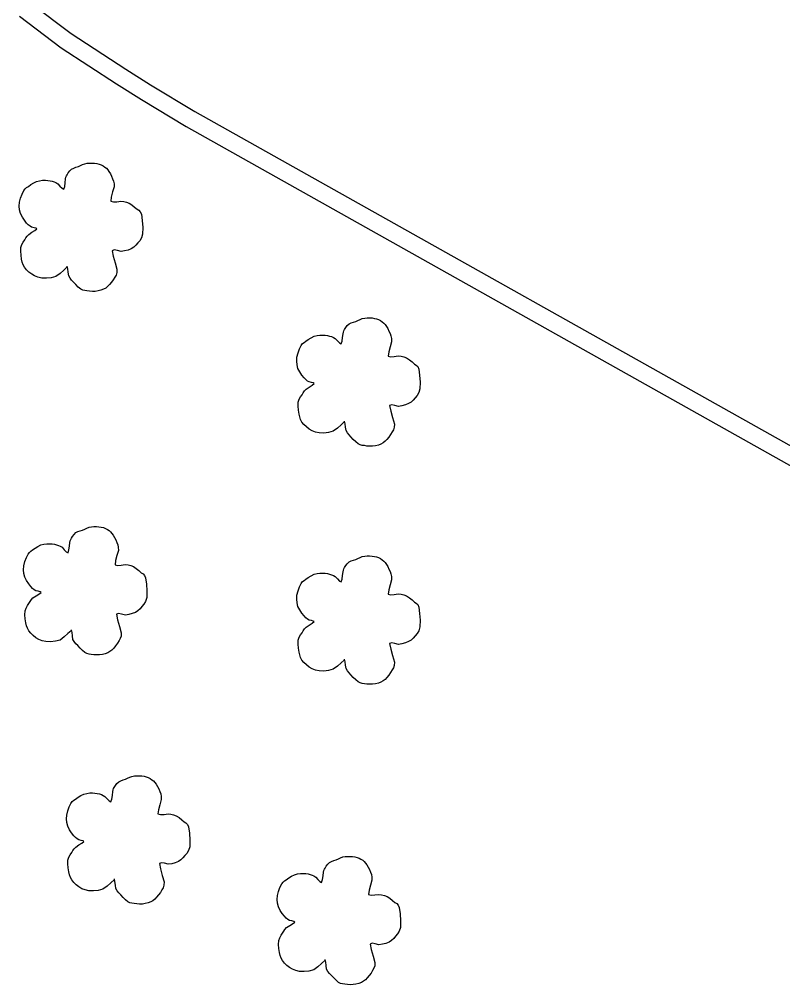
# Model space of a CAD drawing. Header units: millimetres. Extents: x 735053 to 737153, y 7806847 to 7809817.
# Drawn here: x 735501.6 to 735678, y 7808081.5 to 7808304.3 of the extents above; entities that cross this region are included whole.
import ezdxf

# ---------------------------------------------------------------- set-up
doc = ezdxf.new("R2010")
doc.units = ezdxf.units.MM
doc.linetypes.add('CONTINUO', pattern=[0])
doc.linetypes.add('LIN0', pattern=[0])
for name, color, linetype in [('0114000524', 1, 'Continuous'), ('0114000524005', 5, 'Continuous'), ('MATO', 3, 'LIN0')]:
    doc.layers.add(name, color=color, linetype=linetype)

msp = doc.modelspace()

# ---------------------------------------------------------------- linework, layer by layer
at = {"layer": '0114000524', "color": 1, "elevation": 521.97}
msp.add_lwpolyline([(735501.7, 7808304.95), (735511.27, 7808297.68), (735524.05, 7808289.36), (735529.82, 7808285.72), (735540.13, 7808279.51), (735698.12, 7808190.84)], dxfattribs=at)
at = {"layer": '0114000524005'}
msp.add_lwpolyline([(735504.32, 7808307.99), (735513.58, 7808300.95), (735526.21, 7808292.72), (735531.92, 7808289.13), (735542.14, 7808282.96), (735696.18, 7808196.52)], dxfattribs=at)
at = {"layer": 'MATO', "linetype": 'CONTINUO'}
for points in [[(735512.62, 7808247.06), (735511.89, 7808246.39), (735511.03, 7808245.62), (735510.07, 7808244.91), (735508.98, 7808244.61), (735507.88, 7808244.49), (735506.82, 7808244.53), (735505.95, 7808244.72), (735505.18, 7808245.03), (735504.5, 7808245.43), (735503.86, 7808245.92), (735503.31, 7808246.46), (735502.86, 7808247.05), (735502.55, 7808247.61), (735502.33, 7808248.22), (735502.18, 7808248.9), (735502.03, 7808249.8), (735501.96, 7808250.74), (735501.99, 7808251.63), (735502.22, 7808252.29), (735502.53, 7808252.86), (735502.88, 7808253.36), (735503.14, 7808253.81), (735503.44, 7808254.23), (735503.81, 7808254.63), (735504.53, 7808255.1), (735505.2, 7808255.53), (735505.69, 7808255.9), (735505.48, 7808256.05), (735505.04, 7808256.16), (735504.49, 7808256.28), (735504.11, 7808256.51), (735503.72, 7808256.82), (735503.32, 7808257.25), (735502.82, 7808257.88), (735502.34, 7808258.62), (735501.94, 7808259.43), (735501.72, 7808260.26), (735501.64, 7808261.13), (735501.69, 7808262.02), (735501.94, 7808263), (735502.29, 7808263.92), (735502.69, 7808264.72), (735502.99, 7808265.14), (735503.33, 7808265.43), (735503.73, 7808265.68), (735504.31, 7808266.1), (735504.96, 7808266.51), (735505.64, 7808266.85), (735506.32, 7808267.02), (735507, 7808267.1), (735507.65, 7808267.12), (735508.22, 7808267.09), (735508.76, 7808267.01), (735509.25, 7808266.89), (735509.69, 7808266.75), (735510.1, 7808266.56), (735510.52, 7808266.3), (735511.02, 7808265.75), (735511.5, 7808265.29), (735511.91, 7808265.06), (735512.11, 7808265.7), (735512.24, 7808266.55), (735512.32, 7808267.43), (735512.41, 7808267.82), (735512.52, 7808268.11), (735512.68, 7808268.38), (735512.95, 7808268.83), (735513.3, 7808269.28), (735513.71, 7808269.69), (735514.2, 7808269.92), (735514.72, 7808270.1), (735515.26, 7808270.26), (735515.75, 7808270.5), (735516.25, 7808270.73), (735516.77, 7808270.93), (735517.32, 7808271.03), (735517.89, 7808271.08), (735518.46, 7808271.08), (735519.02, 7808271.05), (735519.55, 7808270.98), (735520.06, 7808270.85), (735520.53, 7808270.67), (735520.97, 7808270.44), (735521.37, 7808270.17), (735521.72, 7808269.87), (735522.04, 7808269.53), (735522.33, 7808269.12), (735522.65, 7808268.61), (735522.94, 7808268.05), (735523.18, 7808267.45), (735523.38, 7808266.91), (735523.5, 7808266.31), (735523.51, 7808265.59), (735523.17, 7808264.41), (735522.86, 7808263.24), (735522.74, 7808262.27), (735523.35, 7808262.1), (735524.16, 7808262.16), (735525.07, 7808262.31), (735525.74, 7808262.23), (735526.37, 7808262.08), (735526.99, 7808261.84), (735527.64, 7808261.41), (735528.25, 7808260.92), (735528.8, 7808260.41), (735529.22, 7808260.18), (735529.56, 7808259.84), (735529.81, 7808259.26), (735530.01, 7808257.83), (735530.11, 7808256.23), (735530.08, 7808254.7), (735529.81, 7808253.82), (735529.42, 7808253.17), (735528.96, 7808252.65), (735528.53, 7808252.12), (735528.04, 7808251.66), (735527.47, 7808251.29), (735526.73, 7808251), (735525.93, 7808250.79), (735525.13, 7808250.66), (735524.27, 7808250.89), (735523.55, 7808251.02), (735523.08, 7808250.85), (735523.33, 7808249.58), (735523.75, 7808248.07), (735524.17, 7808246.58), (735524.14, 7808245.82), (735523.96, 7808245.24), (735523.67, 7808244.76), (735523.31, 7808244.15), (735522.89, 7808243.56), (735522.44, 7808243.03), (735522.02, 7808242.6), (735521.58, 7808242.24), (735521.08, 7808241.95), (735520.47, 7808241.72), (735519.82, 7808241.57), (735519.15, 7808241.47), (735518.49, 7808241.46), (735517.85, 7808241.5), (735517.24, 7808241.59), (735516.74, 7808241.65), (735516.27, 7808241.77), (735515.81, 7808242), (735515.25, 7808242.47), (735514.69, 7808243.02), (735514.16, 7808243.61), (735513.72, 7808244.07), (735513.34, 7808244.54), (735513.05, 7808245.07), (735512.93, 7808245.87), (735512.83, 7808246.64), (735512.7, 7808247.28)], [(735576.63, 7808211.33), (735575.89, 7808210.66), (735575.03, 7808209.9), (735574.07, 7808209.18), (735572.98, 7808208.89), (735571.88, 7808208.77), (735570.82, 7808208.81), (735569.96, 7808208.99), (735569.19, 7808209.3), (735568.5, 7808209.71), (735567.87, 7808210.19), (735567.32, 7808210.74), (735566.86, 7808211.32), (735566.55, 7808211.88), (735566.33, 7808212.49), (735566.18, 7808213.17), (735566.04, 7808214.08), (735565.97, 7808215.01), (735566, 7808215.91), (735566.22, 7808216.56), (735566.53, 7808217.13), (735566.88, 7808217.63), (735567.15, 7808218.08), (735567.45, 7808218.5), (735567.82, 7808218.91), (735568.54, 7808219.37), (735569.21, 7808219.81), (735569.69, 7808220.18), (735569.48, 7808220.33), (735569.05, 7808220.44), (735568.5, 7808220.56), (735568.12, 7808220.78), (735567.73, 7808221.1), (735567.33, 7808221.53), (735566.82, 7808222.16), (735566.34, 7808222.89), (735565.94, 7808223.7), (735565.73, 7808224.53), (735565.64, 7808225.4), (735565.69, 7808226.29), (735565.95, 7808227.27), (735566.29, 7808228.19), (735566.69, 7808228.99), (735566.99, 7808229.41), (735567.33, 7808229.71), (735567.74, 7808229.96), (735568.32, 7808230.38), (735568.96, 7808230.78), (735569.65, 7808231.13), (735570.33, 7808231.29), (735571, 7808231.38), (735571.65, 7808231.39), (735572.23, 7808231.37), (735572.76, 7808231.29), (735573.25, 7808231.16), (735573.69, 7808231.02), (735574.11, 7808230.83), (735574.52, 7808230.58), (735575.02, 7808230.03), (735575.5, 7808229.56), (735575.91, 7808229.34), (735576.11, 7808229.98), (735576.24, 7808230.83), (735576.33, 7808231.71), (735576.41, 7808232.09), (735576.52, 7808232.39), (735576.68, 7808232.65), (735576.96, 7808233.11), (735577.31, 7808233.56), (735577.72, 7808233.97), (735578.2, 7808234.2), (735578.72, 7808234.38), (735579.26, 7808234.53), (735579.76, 7808234.78), (735580.26, 7808235.01), (735580.77, 7808235.2), (735581.33, 7808235.31), (735581.9, 7808235.36), (735582.47, 7808235.36), (735583.02, 7808235.33), (735583.56, 7808235.25), (735584.07, 7808235.13), (735584.54, 7808234.95), (735584.97, 7808234.72), (735585.37, 7808234.44), (735585.72, 7808234.15), (735586.04, 7808233.8), (735586.34, 7808233.4), (735586.65, 7808232.89), (735586.94, 7808232.32), (735587.19, 7808231.72), (735587.38, 7808231.19), (735587.5, 7808230.58), (735587.52, 7808229.86), (735587.18, 7808228.68), (735586.87, 7808227.52), (735586.75, 7808226.55), (735587.35, 7808226.38), (735588.17, 7808226.44), (735589.07, 7808226.58), (735589.74, 7808226.51), (735590.38, 7808226.36), (735590.99, 7808226.12), (735591.64, 7808225.69), (735592.26, 7808225.19), (735592.8, 7808224.68), (735593.23, 7808224.45), (735593.56, 7808224.12), (735593.81, 7808223.54), (735594.01, 7808222.1), (735594.11, 7808220.51), (735594.08, 7808218.97), (735593.81, 7808218.1), (735593.43, 7808217.44), (735592.96, 7808216.93), (735592.53, 7808216.39), (735592.04, 7808215.94), (735591.47, 7808215.57), (735590.73, 7808215.27), (735589.94, 7808215.06), (735589.13, 7808214.94), (735588.28, 7808215.17), (735587.56, 7808215.3), (735587.08, 7808215.12), (735587.33, 7808213.85), (735587.76, 7808212.35), (735588.18, 7808210.86), (735588.14, 7808210.1), (735587.97, 7808209.52), (735587.68, 7808209.04), (735587.32, 7808208.42), (735586.9, 7808207.84), (735586.44, 7808207.3), (735586.03, 7808206.87), (735585.58, 7808206.51), (735585.09, 7808206.22), (735584.48, 7808206), (735583.83, 7808205.84), (735583.16, 7808205.75), (735582.5, 7808205.74), (735581.85, 7808205.78), (735581.25, 7808205.87), (735580.75, 7808205.92), (735580.28, 7808206.05), (735579.81, 7808206.27), (735579.25, 7808206.74), (735578.69, 7808207.3), (735578.17, 7808207.89), (735577.72, 7808208.34), (735577.35, 7808208.82), (735577.05, 7808209.34), (735576.93, 7808210.14), (735576.84, 7808210.91), (735576.71, 7808211.55)], [(735513.6, 7808163.16), (735512.87, 7808162.49), (735512.01, 7808161.72), (735511.04, 7808161.01), (735509.96, 7808160.71), (735508.85, 7808160.59), (735507.79, 7808160.64), (735506.93, 7808160.82), (735506.16, 7808161.13), (735505.48, 7808161.54), (735504.84, 7808162.02), (735504.29, 7808162.56), (735503.83, 7808163.15), (735503.52, 7808163.71), (735503.3, 7808164.32), (735503.16, 7808165), (735503.01, 7808165.91), (735502.94, 7808166.84), (735502.97, 7808167.73), (735503.2, 7808168.39), (735503.51, 7808168.96), (735503.86, 7808169.46), (735504.12, 7808169.91), (735504.42, 7808170.33), (735504.79, 7808170.73), (735505.51, 7808171.2), (735506.18, 7808171.63), (735506.66, 7808172), (735506.46, 7808172.15), (735506.02, 7808172.26), (735505.47, 7808172.38), (735505.09, 7808172.61), (735504.7, 7808172.93), (735504.3, 7808173.35), (735503.8, 7808173.98), (735503.32, 7808174.72), (735502.92, 7808175.53), (735502.7, 7808176.36), (735502.62, 7808177.23), (735502.67, 7808178.12), (735502.92, 7808179.1), (735503.27, 7808180.02), (735503.67, 7808180.82), (735503.97, 7808181.24), (735504.31, 7808181.54), (735504.71, 7808181.79), (735505.29, 7808182.21), (735505.94, 7808182.61), (735506.62, 7808182.95), (735507.3, 7808183.12), (735507.98, 7808183.21), (735508.63, 7808183.22), (735509.2, 7808183.19), (735509.74, 7808183.11), (735510.23, 7808182.99), (735510.67, 7808182.85), (735511.08, 7808182.66), (735511.5, 7808182.41), (735512, 7808181.85), (735512.48, 7808181.39), (735512.88, 7808181.17), (735513.09, 7808181.8), (735513.21, 7808182.65), (735513.3, 7808183.53), (735513.39, 7808183.92), (735513.5, 7808184.21), (735513.65, 7808184.48), (735513.93, 7808184.93), (735514.28, 7808185.38), (735514.69, 7808185.79), (735515.18, 7808186.02), (735515.7, 7808186.2), (735516.24, 7808186.36), (735516.73, 7808186.6), (735517.23, 7808186.83), (735517.74, 7808187.03), (735518.3, 7808187.13), (735518.87, 7808187.18), (735519.44, 7808187.19), (735519.99, 7808187.16), (735520.53, 7808187.08), (735521.04, 7808186.96), (735521.51, 7808186.77), (735521.95, 7808186.54), (735522.35, 7808186.27), (735522.7, 7808185.97), (735523.02, 7808185.63), (735523.31, 7808185.22), (735523.63, 7808184.71), (735523.92, 7808184.15), (735524.16, 7808183.55), (735524.36, 7808183.01), (735524.48, 7808182.41), (735524.49, 7808181.69), (735524.15, 7808180.51), (735523.84, 7808179.34), (735523.72, 7808178.37), (735524.33, 7808178.2), (735525.14, 7808178.26), (735526.05, 7808178.41), (735526.72, 7808178.33), (735527.35, 7808178.19), (735527.97, 7808177.95), (735528.62, 7808177.51), (735529.23, 7808177.02), (735529.78, 7808176.51), (735530.2, 7808176.28), (735530.53, 7808175.94), (735530.78, 7808175.36), (735530.99, 7808173.93), (735531.09, 7808172.33), (735531.06, 7808170.8), (735530.79, 7808169.93), (735530.4, 7808169.27), (735529.94, 7808168.75), (735529.51, 7808168.22), (735529.02, 7808167.77), (735528.45, 7808167.39), (735527.71, 7808167.1), (735526.91, 7808166.89), (735526.11, 7808166.77), (735525.25, 7808167), (735524.53, 7808167.12), (735524.06, 7808166.95), (735524.31, 7808165.68), (735524.73, 7808164.17), (735525.15, 7808162.68), (735525.12, 7808161.92), (735524.94, 7808161.35), (735524.65, 7808160.87), (735524.29, 7808160.25), (735523.87, 7808159.67), (735523.42, 7808159.13), (735523, 7808158.7), (735522.55, 7808158.34), (735522.06, 7808158.05), (735521.45, 7808157.83), (735520.8, 7808157.67), (735520.13, 7808157.58), (735519.47, 7808157.56), (735518.83, 7808157.61), (735518.22, 7808157.69), (735517.72, 7808157.75), (735517.25, 7808157.87), (735516.79, 7808158.1), (735516.22, 7808158.57), (735515.67, 7808159.13), (735515.14, 7808159.71), (735514.7, 7808160.17), (735514.32, 7808160.65), (735514.02, 7808161.17), (735513.91, 7808161.97), (735513.81, 7808162.74), (735513.68, 7808163.38)], [(735576.63, 7808156.4), (735575.89, 7808155.73), (735575.03, 7808154.97), (735574.07, 7808154.25), (735572.98, 7808153.96), (735571.88, 7808153.84), (735570.82, 7808153.88), (735569.96, 7808154.07), (735569.19, 7808154.37), (735568.5, 7808154.78), (735567.87, 7808155.26), (735567.32, 7808155.81), (735566.86, 7808156.39), (735566.55, 7808156.95), (735566.33, 7808157.56), (735566.18, 7808158.24), (735566.04, 7808159.15), (735565.97, 7808160.08), (735566, 7808160.98), (735566.22, 7808161.64), (735566.53, 7808162.2), (735566.88, 7808162.7), (735567.15, 7808163.15), (735567.45, 7808163.57), (735567.82, 7808163.98), (735568.54, 7808164.44), (735569.21, 7808164.88), (735569.69, 7808165.25), (735569.48, 7808165.4), (735569.05, 7808165.51), (735568.5, 7808165.63), (735568.12, 7808165.85), (735567.73, 7808166.17), (735567.33, 7808166.6), (735566.82, 7808167.23), (735566.34, 7808167.96), (735565.94, 7808168.77), (735565.73, 7808169.6), (735565.64, 7808170.47), (735565.69, 7808171.36), (735565.95, 7808172.34), (735566.29, 7808173.26), (735566.69, 7808174.06), (735566.99, 7808174.48), (735567.33, 7808174.78), (735567.74, 7808175.03), (735568.32, 7808175.45), (735568.96, 7808175.85), (735569.65, 7808176.2), (735570.33, 7808176.36), (735571, 7808176.45), (735571.65, 7808176.46), (735572.23, 7808176.44), (735572.76, 7808176.36), (735573.25, 7808176.24), (735573.69, 7808176.09), (735574.11, 7808175.9), (735574.52, 7808175.65), (735575.02, 7808175.1), (735575.5, 7808174.63), (735575.91, 7808174.41), (735576.11, 7808175.05), (735576.24, 7808175.9), (735576.33, 7808176.78), (735576.41, 7808177.16), (735576.52, 7808177.46), (735576.68, 7808177.72), (735576.96, 7808178.18), (735577.31, 7808178.63), (735577.72, 7808179.04), (735578.2, 7808179.27), (735578.72, 7808179.45), (735579.26, 7808179.6), (735579.76, 7808179.85), (735580.26, 7808180.08), (735580.77, 7808180.27), (735581.33, 7808180.38), (735581.9, 7808180.43), (735582.47, 7808180.43), (735583.02, 7808180.4), (735583.56, 7808180.32), (735584.07, 7808180.2), (735584.54, 7808180.02), (735584.97, 7808179.79), (735585.37, 7808179.51), (735585.72, 7808179.22), (735586.04, 7808178.87), (735586.34, 7808178.47), (735586.65, 7808177.96), (735586.94, 7808177.39), (735587.19, 7808176.79), (735587.38, 7808176.26), (735587.5, 7808175.65), (735587.52, 7808174.93), (735587.18, 7808173.75), (735586.87, 7808172.59), (735586.75, 7808171.62), (735587.35, 7808171.45), (735588.17, 7808171.51), (735589.07, 7808171.65), (735589.74, 7808171.58), (735590.38, 7808171.43), (735590.99, 7808171.19), (735591.64, 7808170.76), (735592.26, 7808170.26), (735592.8, 7808169.76), (735593.23, 7808169.52), (735593.56, 7808169.19), (735593.81, 7808168.61), (735594.01, 7808167.17), (735594.11, 7808165.58), (735594.08, 7808164.04), (735593.81, 7808163.17), (735593.43, 7808162.51), (735592.96, 7808162), (735592.53, 7808161.47), (735592.04, 7808161.01), (735591.47, 7808160.64), (735590.73, 7808160.34), (735589.94, 7808160.13), (735589.13, 7808160.01), (735588.28, 7808160.24), (735587.56, 7808160.37), (735587.08, 7808160.19), (735587.33, 7808158.92), (735587.76, 7808157.42), (735588.18, 7808155.93), (735588.14, 7808155.17), (735587.97, 7808154.59), (735587.68, 7808154.11), (735587.32, 7808153.49), (735586.9, 7808152.91), (735586.44, 7808152.38), (735586.03, 7808151.94), (735585.58, 7808151.58), (735585.09, 7808151.29), (735584.48, 7808151.07), (735583.83, 7808150.91), (735583.16, 7808150.82), (735582.5, 7808150.81), (735581.85, 7808150.85), (735581.25, 7808150.94), (735580.75, 7808150.99), (735580.28, 7808151.12), (735579.81, 7808151.34), (735579.25, 7808151.81), (735578.69, 7808152.37), (735578.17, 7808152.96), (735577.72, 7808153.42), (735577.35, 7808153.89), (735577.05, 7808154.41), (735576.93, 7808155.21), (735576.84, 7808155.98), (735576.71, 7808156.62)], [(735523.5, 7808105.66), (735522.77, 7808104.99), (735521.91, 7808104.23), (735520.94, 7808103.52), (735519.86, 7808103.22), (735518.75, 7808103.1), (735517.69, 7808103.14), (735516.83, 7808103.33), (735516.06, 7808103.63), (735515.38, 7808104.04), (735514.74, 7808104.52), (735514.19, 7808105.07), (735513.73, 7808105.66), (735513.42, 7808106.21), (735513.2, 7808106.82), (735513.06, 7808107.51), (735512.91, 7808108.41), (735512.84, 7808109.35), (735512.87, 7808110.24), (735513.1, 7808110.9), (735513.41, 7808111.47), (735513.76, 7808111.96), (735514.02, 7808112.42), (735514.32, 7808112.84), (735514.69, 7808113.24), (735515.41, 7808113.71), (735516.08, 7808114.14), (735516.56, 7808114.51), (735516.35, 7808114.66), (735515.92, 7808114.77), (735515.37, 7808114.89), (735514.99, 7808115.12), (735514.6, 7808115.43), (735514.2, 7808115.86), (735513.7, 7808116.49), (735513.22, 7808117.22), (735512.82, 7808118.03), (735512.6, 7808118.87), (735512.52, 7808119.73), (735512.57, 7808120.63), (735512.82, 7808121.6), (735513.17, 7808122.53), (735513.56, 7808123.32), (735513.87, 7808123.74), (735514.21, 7808124.04), (735514.61, 7808124.29), (735515.19, 7808124.71), (735515.84, 7808125.11), (735516.52, 7808125.46), (735517.2, 7808125.63), (735517.88, 7808125.71), (735518.53, 7808125.73), (735519.1, 7808125.7), (735519.63, 7808125.62), (735520.13, 7808125.5), (735520.57, 7808125.36), (735520.98, 7808125.16), (735521.39, 7808124.91), (735521.9, 7808124.36), (735522.37, 7808123.89), (735522.78, 7808123.67), (735522.99, 7808124.31), (735523.11, 7808125.16), (735523.2, 7808126.04), (735523.29, 7808126.43), (735523.4, 7808126.72), (735523.55, 7808126.99), (735523.83, 7808127.44), (735524.18, 7808127.89), (735524.59, 7808128.3), (735525.08, 7808128.53), (735525.6, 7808128.71), (735526.14, 7808128.87), (735526.63, 7808129.11), (735527.13, 7808129.34), (735527.64, 7808129.54), (735528.2, 7808129.64), (735528.77, 7808129.69), (735529.34, 7808129.69), (735529.89, 7808129.66), (735530.43, 7808129.59), (735530.94, 7808129.46), (735531.41, 7808129.28), (735531.85, 7808129.05), (735532.25, 7808128.77), (735532.59, 7808128.48), (735532.91, 7808128.13), (735533.21, 7808127.73), (735533.53, 7808127.22), (735533.82, 7808126.66), (735534.06, 7808126.06), (735534.26, 7808125.52), (735534.37, 7808124.91), (735534.39, 7808124.19), (735534.05, 7808123.01), (735533.74, 7808121.85), (735533.62, 7808120.88), (735534.22, 7808120.71), (735535.04, 7808120.77), (735535.95, 7808120.91), (735536.62, 7808120.84), (735537.25, 7808120.69), (735537.87, 7808120.45), (735538.52, 7808120.02), (735539.13, 7808119.53), (735539.68, 7808119.02), (735540.1, 7808118.79), (735540.43, 7808118.45), (735540.68, 7808117.87), (735540.89, 7808116.43), (735540.99, 7808114.84), (735540.96, 7808113.3), (735540.69, 7808112.43), (735540.3, 7808111.77), (735539.84, 7808111.26), (735539.4, 7808110.73), (735538.92, 7808110.27), (735538.35, 7808109.9), (735537.61, 7808109.6), (735536.81, 7808109.39), (735536.01, 7808109.27), (735535.15, 7808109.5), (735534.43, 7808109.63), (735533.96, 7808109.45), (735534.21, 7808108.19), (735534.63, 7808106.68), (735535.05, 7808105.19), (735535.02, 7808104.43), (735534.84, 7808103.85), (735534.55, 7808103.37), (735534.19, 7808102.76), (735533.77, 7808102.17), (735533.32, 7808101.64), (735532.9, 7808101.21), (735532.45, 7808100.85), (735531.96, 7808100.56), (735531.35, 7808100.33), (735530.7, 7808100.17), (735530.03, 7808100.08), (735529.37, 7808100.07), (735528.73, 7808100.11), (735528.12, 7808100.2), (735527.62, 7808100.26), (735527.15, 7808100.38), (735526.68, 7808100.61), (735526.12, 7808101.08), (735525.57, 7808101.63), (735525.04, 7808102.22), (735524.6, 7808102.68), (735524.22, 7808103.15), (735523.92, 7808103.68), (735523.81, 7808104.47), (735523.71, 7808105.25), (735523.58, 7808105.88)], [(735572.12, 7808087.06), (735571.39, 7808086.39), (735570.53, 7808085.63), (735569.56, 7808084.92), (735568.48, 7808084.62), (735567.37, 7808084.5), (735566.31, 7808084.54), (735565.45, 7808084.73), (735564.68, 7808085.04), (735564, 7808085.44), (735563.36, 7808085.92), (735562.81, 7808086.47), (735562.35, 7808087.06), (735562.04, 7808087.61), (735561.82, 7808088.22), (735561.68, 7808088.91), (735561.53, 7808089.81), (735561.46, 7808090.75), (735561.49, 7808091.64), (735561.72, 7808092.3), (735562.03, 7808092.87), (735562.38, 7808093.36), (735562.64, 7808093.82), (735562.94, 7808094.24), (735563.31, 7808094.64), (735564.03, 7808095.11), (735564.7, 7808095.54), (735565.18, 7808095.91), (735564.98, 7808096.06), (735564.54, 7808096.17), (735563.99, 7808096.29), (735563.61, 7808096.52), (735563.22, 7808096.83), (735562.82, 7808097.26), (735562.32, 7808097.89), (735561.84, 7808098.62), (735561.44, 7808099.43), (735561.22, 7808100.27), (735561.14, 7808101.13), (735561.19, 7808102.03), (735561.44, 7808103), (735561.79, 7808103.93), (735562.19, 7808104.72), (735562.49, 7808105.14), (735562.83, 7808105.44), (735563.23, 7808105.69), (735563.81, 7808106.11), (735564.46, 7808106.51), (735565.14, 7808106.86), (735565.82, 7808107.03), (735566.5, 7808107.11), (735567.15, 7808107.13), (735567.72, 7808107.1), (735568.26, 7808107.02), (735568.75, 7808106.9), (735569.19, 7808106.76), (735569.6, 7808106.57), (735570.02, 7808106.31), (735570.52, 7808105.76), (735571, 7808105.29), (735571.4, 7808105.07), (735571.61, 7808105.71), (735571.73, 7808106.56), (735571.82, 7808107.44), (735571.91, 7808107.83), (735572.02, 7808108.12), (735572.18, 7808108.39), (735572.45, 7808108.84), (735572.8, 7808109.29), (735573.21, 7808109.7), (735573.7, 7808109.93), (735574.22, 7808110.11), (735574.76, 7808110.27), (735575.25, 7808110.51), (735575.75, 7808110.74), (735576.26, 7808110.94), (735576.82, 7808111.04), (735577.39, 7808111.09), (735577.96, 7808111.09), (735578.51, 7808111.06), (735579.05, 7808110.99), (735579.56, 7808110.86), (735580.03, 7808110.68), (735580.47, 7808110.45), (735580.87, 7808110.17), (735581.22, 7808109.88), (735581.54, 7808109.53), (735581.83, 7808109.13), (735582.15, 7808108.62), (735582.44, 7808108.06), (735582.68, 7808107.46), (735582.88, 7808106.92), (735583, 7808106.31), (735583.01, 7808105.6), (735582.67, 7808104.41), (735582.36, 7808103.25), (735582.24, 7808102.28), (735582.85, 7808102.11), (735583.66, 7808102.17), (735584.57, 7808102.32), (735585.24, 7808102.24), (735585.87, 7808102.09), (735586.49, 7808101.85), (735587.14, 7808101.42), (735587.75, 7808100.93), (735588.3, 7808100.42), (735588.72, 7808100.19), (735589.05, 7808099.85), (735589.3, 7808099.27), (735589.51, 7808097.83), (735589.61, 7808096.24), (735589.58, 7808094.7), (735589.31, 7808093.83), (735588.92, 7808093.17), (735588.46, 7808092.66), (735588.03, 7808092.13), (735587.54, 7808091.67), (735586.97, 7808091.3), (735586.23, 7808091), (735585.43, 7808090.8), (735584.63, 7808090.67), (735583.77, 7808090.9), (735583.05, 7808091.03), (735582.58, 7808090.85), (735582.83, 7808089.59), (735583.25, 7808088.08), (735583.67, 7808086.59), (735583.64, 7808085.83), (735583.46, 7808085.25), (735583.17, 7808084.77), (735582.81, 7808084.16), (735582.39, 7808083.57), (735581.94, 7808083.04), (735581.52, 7808082.61), (735581.07, 7808082.25), (735580.58, 7808081.96), (735579.97, 7808081.73), (735579.32, 7808081.57), (735578.65, 7808081.48), (735577.99, 7808081.47), (735577.35, 7808081.51), (735576.74, 7808081.6), (735576.24, 7808081.66), (735575.77, 7808081.78), (735575.31, 7808082.01), (735574.74, 7808082.48), (735574.19, 7808083.03), (735573.66, 7808083.62), (735573.22, 7808084.08), (735572.84, 7808084.55), (735572.54, 7808085.08), (735572.43, 7808085.87), (735572.33, 7808086.65), (735572.2, 7808087.28)]]:
    msp.add_lwpolyline(points, dxfattribs=at)

doc.saveas('drawing.dxf')
